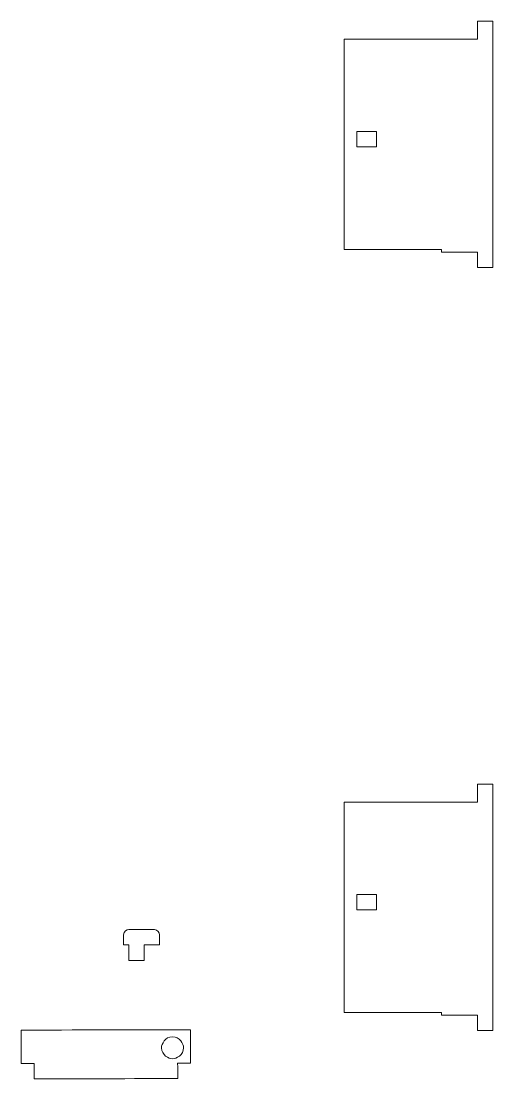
# Model space of a CAD drawing. Header units: millimetres. Extents: x -5059 to 5976, y -2595 to 3315.
# Drawn here: x 4108 to 4291.9, y 2376.6 to 2788.6 of the extents above; entities that cross this region are included whole.
import ezdxf

# ---------------------------------------------------------------- set-up
doc = ezdxf.new("R2010")
doc.units = ezdxf.units.MM
doc.header["$MEASUREMENT"] = 0
doc.layers.add('Make2D$visible$lines', color=7, linetype='Continuous')

msp = doc.modelspace()

# ---------------------------------------------------------------- linework, layer by layer
at = {"layer": 'Make2D$visible$lines', "color": 18, "lineweight": 9}
for points in [[(4285.9244, 2781.6286), (4285.9244, 2783.9619), (4285.9244, 2787.4619), (4285.9244, 2788.6286)], [(4285.9244, 2788.6286), (4287.9205, 2788.6286), (4290.9146, 2788.6286), (4291.9126, 2788.6286)], [(4291.9244, 2692.6286), (4291.9244, 2724.6286), (4291.9244, 2772.6286), (4291.9244, 2788.6286)], [(4285.9126, 2781.6286), (4268.5832, 2781.6286), (4242.5892, 2781.6286), (4233.9245, 2781.6286)], [(4233.9245, 2781.6286), (4233.9245, 2754.2952), (4233.9245, 2713.2952), (4233.9245, 2699.6286)], [(4246.5304, 2745.6286), (4243.9951, 2745.6286), (4240.1921, 2745.6286), (4238.9245, 2745.6286)], [(4238.9245, 2745.6286), (4238.9245, 2743.6286), (4238.9245, 2740.6286), (4238.9245, 2739.6286)], [(4246.5422, 2739.6286), (4246.5422, 2741.6286), (4246.5422, 2744.6286), (4246.5422, 2745.6286)], [(4238.9245, 2739.6286), (4241.4598, 2739.6286), (4245.2628, 2739.6286), (4246.5304, 2739.6286)], [(4233.9245, 2699.6286), (4246.5872, 2699.6286), (4265.5813, 2699.6286), (4271.9126, 2699.6286)], [(4271.9244, 2698.6286), (4271.9244, 2698.9619), (4271.9244, 2699.4619), (4271.9244, 2699.6286)], [(4285.9126, 2698.6286), (4281.2499, 2698.6286), (4274.2558, 2698.6286), (4271.9244, 2698.6286)], [(4285.9244, 2692.6286), (4285.9244, 2694.6286), (4285.9244, 2697.6286), (4285.9244, 2698.6286)], [(4291.9126, 2692.6286), (4289.9165, 2692.6286), (4286.9224, 2692.6286), (4285.9244, 2692.6286)], [(4285.9244, 2484.4288), (4285.9244, 2486.7621), (4285.9244, 2490.2621), (4285.9244, 2491.4288)], [(4285.9244, 2491.4288), (4287.9205, 2491.4288), (4290.9146, 2491.4288), (4291.9126, 2491.4288)], [(4291.9244, 2395.4288), (4291.9244, 2427.4288), (4291.9244, 2475.4288), (4291.9244, 2491.4288)], [(4285.9126, 2484.4288), (4268.5832, 2484.4288), (4242.5892, 2484.4288), (4233.9245, 2484.4288)], [(4233.9245, 2484.4288), (4233.9245, 2457.0954), (4233.9245, 2416.0954), (4233.9245, 2402.4288)], [(4246.5304, 2448.4288), (4243.9951, 2448.4288), (4240.1921, 2448.4288), (4238.9245, 2448.4288)], [(4238.9245, 2448.4288), (4238.9245, 2446.4288), (4238.9245, 2443.4288), (4238.9245, 2442.4288)], [(4246.5422, 2442.4288), (4246.5422, 2444.4288), (4246.5422, 2447.4288), (4246.5422, 2448.4288)], [(4238.9245, 2442.4288), (4241.4598, 2442.4288), (4245.2628, 2442.4288), (4246.5304, 2442.4288)], [(4159.9526, 2434.8099), (4156.6193, 2434.8033), (4151.6193, 2434.7935), (4149.9526, 2434.7903)], [(4159.9526, 2434.8099), (4161.2859, 2434.8125), (4161.9552, 2433.4805), (4161.9565, 2432.8138)], [(4147.9565, 2432.7863), (4147.9539, 2434.1197), (4149.2859, 2434.789), (4149.9526, 2434.7903)], [(4147.9565, 2432.7863), (4147.9591, 2431.453), (4147.9631, 2429.453), (4147.9644, 2428.7863)], [(4161.9644, 2428.8138), (4161.9617, 2430.1471), (4161.9578, 2432.1471), (4161.9565, 2432.8138)], [(4147.9644, 2428.7863), (4148.631, 2428.7877), (4149.631, 2428.7896), (4149.9644, 2428.7903)], [(4149.9644, 2428.7903), (4149.9683, 2426.7903), (4149.9742, 2423.7903), (4149.9761, 2422.7903)], [(4155.9644, 2428.802), (4157.9644, 2428.806), (4160.9644, 2428.8118), (4161.9644, 2428.8138)], [(4155.9761, 2422.802), (4155.9722, 2424.802), (4155.9663, 2427.802), (4155.9644, 2428.802)], [(4149.9761, 2422.7903), (4151.9761, 2422.7942), (4154.9761, 2422.8001), (4155.9761, 2422.802)], [(4233.9245, 2402.4288), (4246.5872, 2402.4288), (4265.5813, 2402.4288), (4271.9126, 2402.4288)], [(4271.9244, 2401.4288), (4271.9244, 2401.7621), (4271.9244, 2402.2621), (4271.9244, 2402.4288)], [(4285.9126, 2401.4288), (4281.2499, 2401.4288), (4274.2558, 2401.4288), (4271.9244, 2401.4288)], [(4285.9244, 2395.4288), (4285.9244, 2397.4288), (4285.9244, 2400.4288), (4285.9244, 2401.4288)], [(4174.0126, 2395.7678), (4152.0126, 2395.7247), (4119.0127, 2395.66), (4108.0127, 2395.6384)], [(4108.0127, 2395.6384), (4108.0212, 2391.3051), (4108.034, 2384.8051), (4108.0382, 2382.6384)], [(4174.0381, 2382.7679), (4174.0296, 2387.1012), (4174.0168, 2393.6012), (4174.0126, 2395.7678)], [(4291.9126, 2395.4288), (4289.9165, 2395.4288), (4286.9224, 2395.4288), (4285.9244, 2395.4288)], [(4108.0382, 2382.6384), (4109.7049, 2382.6417), (4112.2049, 2382.6466), (4113.0382, 2382.6482)], [(4113.0382, 2382.6482), (4113.0421, 2380.6482), (4113.048, 2377.6482), (4113.05, 2376.6482)], [(4169.0381, 2382.7581), (4170.7048, 2382.7613), (4173.2048, 2382.7662), (4174.0381, 2382.7679)], [(4169.0499, 2376.7581), (4169.0459, 2378.7581), (4169.0401, 2381.7581), (4169.0381, 2382.7581)], [(4113.05, 2376.6482), (4131.7166, 2376.6848), (4159.7166, 2376.7398), (4169.0499, 2376.7581)]]:
    msp.add_open_spline(points, degree=3, dxfattribs=at)
for points in [[(4167.0179, 2393.0541), (4164.1512, 2393.0485), (4162.7235, 2390.179), (4162.7263, 2388.7457), (4162.7263, 2388.7457), (4162.732, 2385.879), (4165.6014, 2384.4513), (4167.0348, 2384.4541)], [(4167.0179, 2393.0541), (4169.8846, 2393.0597), (4171.3235, 2390.1959), (4171.3263, 2388.7626), (4171.3263, 2388.7626), (4171.3319, 2385.8959), (4168.4681, 2384.4569), (4167.0348, 2384.4541)]]:
    msp.add_open_spline(points, degree=3, knots=[0, 0, 0, 0, 0.33333333, 0.33333333, 0.33333333, 0.33333333, 1, 1, 1, 1], dxfattribs=at)

doc.saveas('drawing.dxf')
